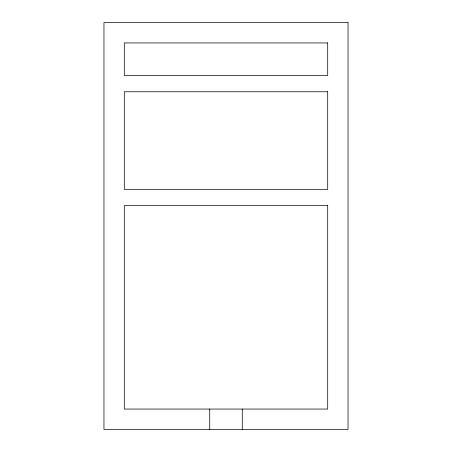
<?xml version="1.0" encoding="UTF-8"?>
<svg xmlns="http://www.w3.org/2000/svg" width="452" height="452" viewBox="0 0 452 452"><rect width="100%" height="100%" fill="white"/><g stroke="black" fill="none" stroke-linecap="round" stroke-linejoin="round"><path stroke-width="0.68" d="M242.272 409.06L242.272 429.4M209.728 409.06L209.728 429.4M348.04 22.6L103.96 22.6L103.96 429.4L348.04 429.4L348.04 22.6M327.7 42.94L124.3 42.94L124.3 75.484L327.7 75.484L327.7 42.94M327.7 91.756L124.3 91.756L124.3 189.388L327.7 189.388L327.7 91.756M327.7 205.66L124.3 205.66L124.3 409.06L327.7 409.06L327.7 205.66"/></g></svg>
